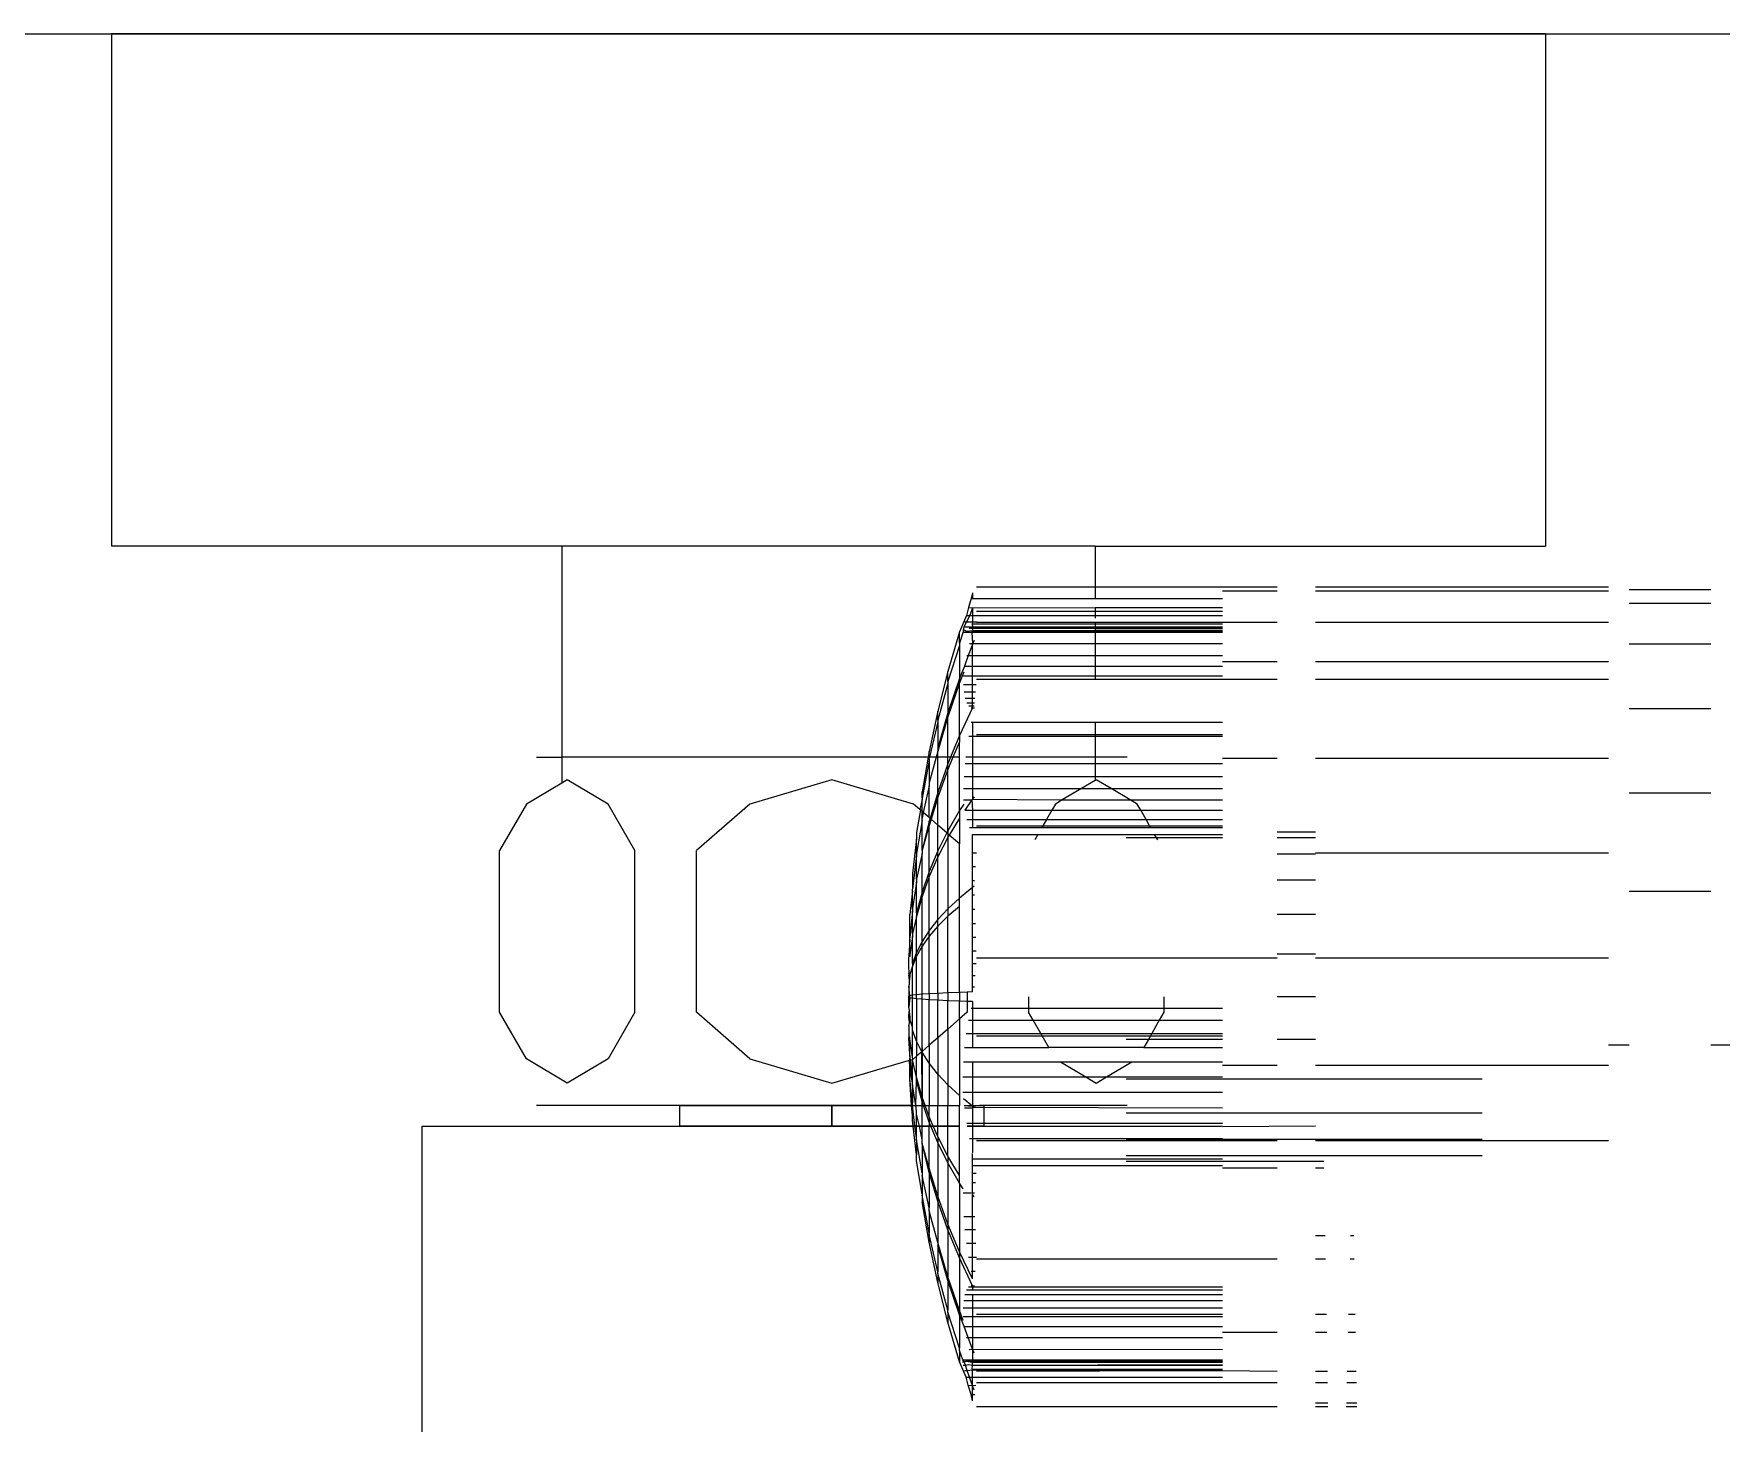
# Model space of a CAD drawing. Header units: metres. Extents: x 6.9 to 88.2, y -7.2 to 15.9.
# Drawn here: x 16.8693 to 16.9516, y 11.8413 to 11.9091 of the extents above; entities that cross this region are included whole.
import ezdxf

# ---------------------------------------------------------------- set-up
doc = ezdxf.new("R2010")
doc.units = ezdxf.units.M
doc.layers.get('0').update_dxf_attribs({"lineweight": 9})
doc.layers.add('walls', color=6, linetype='Continuous')

# ---------------------------------------------------------------- blocks, each defined once
blk = doc.blocks.new('firstfloor')
for p, q in [((16.873056, 11.909067), (16.873056, 11.884067)), ((16.943046, 11.909067), (16.873056, 11.909067)), ((16.908051, 11.909067), (16.895082, 11.909067)), ((16.943046, 11.909067), (16.943046, 11.884067)), ((16.895032, 11.884067), (16.873056, 11.884067)), ((16.895032, 11.884067), (16.895032, 11.873757)), ((16.92107, 11.884067), (16.895032, 11.884067)), ((16.92107, 11.884067), (16.92107, 11.882072)), ((16.92107, 11.884067), (16.943046, 11.884067)), ((16.915277, 11.882072), (16.92107, 11.882072)), ((16.92107, 11.882072), (16.92107, 11.881505)), ((16.92107, 11.882072), (16.929955, 11.882072)), ((16.927276, 11.881884), (16.929955, 11.881884)), ((16.93183, 11.882072), (16.94613, 11.882072)), ((16.93183, 11.881884), (16.94613, 11.881884)), ((16.95113, 11.881933), (16.94713, 11.881933)), ((16.914889, 11.881063), (16.914785, 11.880684)), ((16.915015, 11.881505), (16.914889, 11.881063)), ((16.914889, 11.881063), (16.915078, 11.881048)), ((16.915078, 11.881048), (16.914952, 11.880684)), ((16.915078, 11.881781), (16.915015, 11.881505)), ((16.915015, 11.881505), (16.915078, 11.881505)), ((16.915078, 11.881781), (16.915078, 11.881505)), ((16.915078, 11.881505), (16.92107, 11.881505)), ((16.915078, 11.881048), (16.92107, 11.881063)), ((16.915078, 11.881048), (16.915078, 11.880684)), ((16.92107, 11.881505), (16.927276, 11.881505)), ((16.92107, 11.881063), (16.92107, 11.880896)), ((16.92107, 11.881063), (16.927276, 11.881063)), ((16.95113, 11.881256), (16.94713, 11.881256)), ((16.914785, 11.880684), (16.914442, 11.879878)), ((16.914952, 11.880684), (16.914651, 11.880131)), ((16.914706, 11.880373), (16.915078, 11.880373)), ((16.914785, 11.880684), (16.914952, 11.880684)), ((16.914952, 11.880684), (16.915078, 11.880684)), ((16.915078, 11.880373), (16.915066, 11.880272)), ((16.915066, 11.880272), (16.92107, 11.880272)), ((16.915066, 11.880272), (16.915078, 11.880131)), ((16.915078, 11.880684), (16.92107, 11.880684)), ((16.915078, 11.880684), (16.915078, 11.880373)), ((16.915078, 11.880373), (16.915274, 11.880373)), ((16.915277, 11.880896), (16.92107, 11.880896)), ((16.915277, 11.880345), (16.92107, 11.880345)), ((16.92107, 11.880896), (16.927276, 11.880896)), ((16.92107, 11.880896), (16.92107, 11.880684)), ((16.92107, 11.880684), (16.92107, 11.880549)), ((16.92107, 11.880684), (16.927276, 11.880684)), ((16.92107, 11.880345), (16.92107, 11.880272)), ((16.92107, 11.880345), (16.929955, 11.880345)), ((16.92107, 11.880272), (16.927276, 11.880272)), ((16.92107, 11.880272), (16.92107, 11.880131)), ((16.93183, 11.880345), (16.94613, 11.880345)), ((16.914442, 11.879878), (16.913878, 11.877952)), ((16.914442, 11.879326), (16.914442, 11.879878)), ((16.91462, 11.879872), (16.914442, 11.879326)), ((16.914623, 11.879964), (16.91462, 11.879872)), ((16.91462, 11.879872), (16.91468, 11.879858)), ((16.914651, 11.880131), (16.914623, 11.879964)), ((16.914623, 11.879964), (16.914702, 11.879964)), ((16.914651, 11.880131), (16.915078, 11.880131)), ((16.91468, 11.879858), (16.915071, 11.879858)), ((16.914702, 11.879964), (16.914786, 11.87992)), ((16.914786, 11.87992), (16.915078, 11.879942)), ((16.914916, 11.880059), (16.915078, 11.880059)), ((16.915071, 11.879915), (16.915078, 11.879942)), ((16.915071, 11.879915), (16.92107, 11.87992)), ((16.915071, 11.879858), (16.915071, 11.879915)), ((16.915071, 11.879858), (16.92107, 11.879865)), ((16.915098, 11.879305), (16.915071, 11.879858)), ((16.915078, 11.880131), (16.915078, 11.880059)), ((16.915078, 11.880131), (16.92107, 11.880131)), ((16.915078, 11.880059), (16.92107, 11.880059)), ((16.915078, 11.880059), (16.915078, 11.879942)), ((16.915078, 11.879942), (16.92107, 11.879964)), ((16.915165, 11.87946), (16.915098, 11.879305)), ((16.92107, 11.880131), (16.927276, 11.880131)), ((16.92107, 11.880131), (16.92107, 11.880059)), ((16.92107, 11.880059), (16.927276, 11.880059)), ((16.92107, 11.880059), (16.92107, 11.879964)), ((16.92107, 11.879964), (16.927276, 11.87992)), ((16.92107, 11.879964), (16.92107, 11.87992)), ((16.92107, 11.879964), (16.927276, 11.879964)), ((16.92107, 11.87992), (16.927276, 11.87992)), ((16.92107, 11.87992), (16.92107, 11.879865)), ((16.92107, 11.879865), (16.927276, 11.879858)), ((16.92107, 11.879865), (16.92107, 11.879305)), ((16.914442, 11.879215), (16.913878, 11.877461)), ((16.914442, 11.879326), (16.914442, 11.879215)), ((16.914442, 11.879215), (16.914442, 11.877599)), ((16.914876, 11.878732), (16.914697, 11.878205)), ((16.914801, 11.878732), (16.914876, 11.878732)), ((16.915078, 11.879259), (16.914876, 11.878732)), ((16.914876, 11.878732), (16.915078, 11.878732)), ((16.914926, 11.879305), (16.915098, 11.879305)), ((16.915098, 11.879305), (16.915078, 11.879259)), ((16.915078, 11.878732), (16.915078, 11.879259)), ((16.915078, 11.878732), (16.92107, 11.878732)), ((16.915078, 11.878205), (16.915078, 11.878732)), ((16.915098, 11.879305), (16.92107, 11.879305)), ((16.92107, 11.879305), (16.927276, 11.879305)), ((16.92107, 11.879305), (16.92107, 11.878732)), ((16.92107, 11.878732), (16.927276, 11.878732)), ((16.92107, 11.878732), (16.92107, 11.878205)), ((16.95113, 11.879272), (16.94713, 11.879272)), ((16.913878, 11.877952), (16.913385, 11.876007)), ((16.913878, 11.877461), (16.913878, 11.877952)), ((16.914697, 11.878205), (16.914442, 11.877599)), ((16.914649, 11.877916), (16.914442, 11.877385)), ((16.91464, 11.877728), (16.915078, 11.877728)), ((16.914697, 11.878205), (16.915078, 11.878205)), ((16.915078, 11.878205), (16.92107, 11.878205)), ((16.915078, 11.877728), (16.915078, 11.878205)), ((16.915078, 11.877307), (16.915078, 11.877728)), ((16.915078, 11.877728), (16.92107, 11.877728)), ((16.92107, 11.878205), (16.927276, 11.878205)), ((16.92107, 11.878205), (16.92107, 11.877728)), ((16.92107, 11.877728), (16.927276, 11.877728)), ((16.92107, 11.877728), (16.92107, 11.877562)), ((16.927276, 11.878438), (16.929955, 11.878438)), ((16.93183, 11.878438), (16.94613, 11.878438)), ((16.913878, 11.877362), (16.913385, 11.875576)), ((16.914442, 11.877599), (16.913878, 11.87592)), ((16.913878, 11.877461), (16.913878, 11.877362)), ((16.914442, 11.877385), (16.913878, 11.875729)), ((16.913878, 11.877362), (16.913878, 11.87592)), ((16.914442, 11.877599), (16.914442, 11.877385)), ((16.914442, 11.874813), (16.914442, 11.877385)), ((16.914644, 11.877307), (16.915078, 11.877307)), ((16.914672, 11.876946), (16.915078, 11.876946)), ((16.915078, 11.877307), (16.915254, 11.877307)), ((16.915078, 11.876946), (16.915078, 11.877307)), ((16.915078, 11.876946), (16.915221, 11.876946)), ((16.915078, 11.87665), (16.915078, 11.876946)), ((16.915277, 11.877562), (16.92107, 11.877562)), ((16.92107, 11.877562), (16.929955, 11.877562)), ((16.93183, 11.877562), (16.94613, 11.877562)), ((16.915078, 11.876175), (16.914442, 11.874813)), ((16.914724, 11.87665), (16.915078, 11.87665)), ((16.914801, 11.876421), (16.915078, 11.876421)), ((16.9149, 11.876263), (16.915078, 11.876263)), ((16.91502, 11.876177), (16.915078, 11.876175)), ((16.915078, 11.87665), (16.915193, 11.87665)), ((16.915078, 11.876421), (16.915078, 11.87665)), ((16.915078, 11.876421), (16.915172, 11.876421)), ((16.915078, 11.876263), (16.915078, 11.876421)), ((16.915078, 11.876263), (16.915168, 11.876263)), ((16.915078, 11.876175), (16.915078, 11.876263)), ((16.915078, 11.876175), (16.915172, 11.876177)), ((16.95113, 11.876115), (16.94713, 11.876115)), ((16.913385, 11.876007), (16.912965, 11.874045)), ((16.913385, 11.875489), (16.912984, 11.873757)), ((16.913385, 11.875576), (16.913385, 11.876007)), ((16.913878, 11.87592), (16.913385, 11.874224)), ((16.913878, 11.875729), (16.913385, 11.874056)), ((16.913385, 11.875576), (16.913385, 11.875489)), ((16.913385, 11.875489), (16.913385, 11.874224)), ((16.913878, 11.87592), (16.913878, 11.875729)), ((16.913878, 11.873757), (16.913878, 11.875729)), ((16.915021, 11.875471), (16.915078, 11.875471)), ((16.915078, 11.875471), (16.92107, 11.875471)), ((16.915078, 11.875471), (16.915078, 11.874782)), ((16.92107, 11.875471), (16.927276, 11.875471)), ((16.92107, 11.875471), (16.92107, 11.874864)), ((16.914442, 11.874813), (16.914009, 11.873757)), ((16.914442, 11.87451), (16.914126, 11.873757)), ((16.914442, 11.874813), (16.914442, 11.87451)), ((16.914442, 11.873757), (16.914442, 11.87451)), ((16.9149, 11.874782), (16.915078, 11.874782)), ((16.915078, 11.874782), (16.92107, 11.874782)), ((16.915078, 11.874782), (16.915078, 11.873757)), ((16.915277, 11.874864), (16.92107, 11.874864)), ((16.92107, 11.874864), (16.927276, 11.874864)), ((16.92107, 11.874864), (16.92107, 11.874782)), ((16.92107, 11.874782), (16.927276, 11.874782)), ((16.92107, 11.874782), (16.92107, 11.873757)), ((16.893789, 11.873757), (16.895032, 11.873757)), ((16.895032, 11.873757), (16.895032, 11.872501)), ((16.912915, 11.873757), (16.895032, 11.873757)), ((16.912915, 11.873757), (16.912619, 11.872069)), ((16.912965, 11.874045), (16.912915, 11.873757)), ((16.912984, 11.873757), (16.912915, 11.873757)), ((16.912984, 11.873757), (16.912965, 11.874045)), ((16.912965, 11.873674), (16.912984, 11.873757)), ((16.913311, 11.873757), (16.912965, 11.872513)), ((16.912965, 11.873674), (16.912965, 11.8736)), ((16.913311, 11.873757), (16.912984, 11.873757)), ((16.913385, 11.874056), (16.913311, 11.873757)), ((16.913385, 11.873757), (16.913311, 11.873757)), ((16.913385, 11.874224), (16.913385, 11.874056)), ((16.913385, 11.873757), (16.913385, 11.874056)), ((16.913385, 11.872044), (16.913385, 11.873757)), ((16.913878, 11.873757), (16.913385, 11.873757)), ((16.914009, 11.873757), (16.913878, 11.873435)), ((16.913878, 11.873435), (16.913878, 11.873757)), ((16.914126, 11.873757), (16.913878, 11.873165)), ((16.914009, 11.873757), (16.913878, 11.873757)), ((16.914126, 11.873757), (16.914009, 11.873757)), ((16.914442, 11.873757), (16.914126, 11.873757)), ((16.914442, 11.871159), (16.914442, 11.873757)), ((16.915078, 11.873757), (16.914761, 11.873757)), ((16.915078, 11.873757), (16.915078, 11.87345)), ((16.92107, 11.873757), (16.915078, 11.873757)), ((16.92107, 11.873757), (16.92107, 11.87345)), ((16.922631, 11.873757), (16.92107, 11.873757)), ((16.927276, 11.873722), (16.929955, 11.873722)), ((16.93183, 11.873722), (16.94613, 11.873722)), ((16.912965, 11.8736), (16.912619, 11.871759)), ((16.912965, 11.8736), (16.912965, 11.872513)), ((16.913878, 11.873435), (16.913385, 11.872044)), ((16.913878, 11.873165), (16.913385, 11.871806)), ((16.913878, 11.873165), (16.913878, 11.873435)), ((16.913878, 11.870176), (16.913878, 11.873165)), ((16.914673, 11.872822), (16.915078, 11.872822)), ((16.914726, 11.87345), (16.915078, 11.87345)), ((16.915078, 11.87345), (16.92107, 11.87345)), ((16.915078, 11.87345), (16.915078, 11.872822)), ((16.915078, 11.872822), (16.92107, 11.872822)), ((16.915078, 11.872822), (16.915078, 11.872229)), ((16.92107, 11.87345), (16.92107, 11.872822)), ((16.92107, 11.87345), (16.927276, 11.87345)), ((16.92107, 11.872822), (16.92107, 11.872628)), ((16.92107, 11.872822), (16.927276, 11.872822)), ((16.895032, 11.872501), (16.893301, 11.871475)), ((16.895298, 11.872659), (16.895032, 11.872501)), ((16.897296, 11.871475), (16.895298, 11.872659)), ((16.90821, 11.872659), (16.904215, 11.871475)), ((16.912204, 11.871475), (16.90821, 11.872659)), ((16.912619, 11.871759), (16.912619, 11.872069)), ((16.912965, 11.872369), (16.912675, 11.871066)), ((16.912965, 11.872513), (16.912965, 11.872369)), ((16.912965, 11.870813), (16.912965, 11.872369)), ((16.913385, 11.872044), (16.913007, 11.870778)), ((16.913385, 11.872044), (16.913385, 11.871806)), ((16.914645, 11.872229), (16.915078, 11.872229)), ((16.915078, 11.872229), (16.920396, 11.872229)), ((16.915078, 11.872229), (16.915078, 11.87172)), ((16.920396, 11.872229), (16.919465, 11.871677)), ((16.92107, 11.872628), (16.920396, 11.872229)), ((16.920396, 11.872229), (16.921846, 11.872229)), ((16.921121, 11.872659), (16.92107, 11.872628)), ((16.921846, 11.872229), (16.921121, 11.872659)), ((16.922778, 11.871677), (16.921846, 11.872229)), ((16.921846, 11.872229), (16.927276, 11.872229)), ((16.95113, 11.872), (16.94713, 11.872)), ((16.893301, 11.871475), (16.891994, 11.869204)), ((16.898602, 11.869204), (16.897296, 11.871475)), ((16.904215, 11.871475), (16.901602, 11.869204)), ((16.912502, 11.871216), (16.912204, 11.871475)), ((16.912538, 11.871185), (16.912346, 11.870081)), ((16.912619, 11.871697), (16.912502, 11.871216)), ((16.912538, 11.871185), (16.912502, 11.871216)), ((16.912619, 11.871114), (16.912538, 11.871185)), ((16.912619, 11.871759), (16.912619, 11.871697)), ((16.912619, 11.871114), (16.912619, 11.871697)), ((16.913385, 11.871806), (16.913057, 11.870734)), ((16.913385, 11.870449), (16.913385, 11.871806)), ((16.914442, 11.871159), (16.913878, 11.870176)), ((16.91465, 11.871477), (16.914442, 11.871159)), ((16.914442, 11.871159), (16.914442, 11.870788)), ((16.914642, 11.871677), (16.915048, 11.871677)), ((16.915048, 11.871677), (16.914699, 11.871172)), ((16.914699, 11.871172), (16.915078, 11.871172)), ((16.915078, 11.87172), (16.915048, 11.871677)), ((16.915048, 11.871677), (16.915078, 11.871172)), ((16.915165, 11.871833), (16.915078, 11.87172)), ((16.915078, 11.87172), (16.919465, 11.871677)), ((16.915078, 11.871172), (16.91895, 11.871172)), ((16.915078, 11.871172), (16.915078, 11.87072)), ((16.91895, 11.871172), (16.918689, 11.87072)), ((16.919124, 11.871475), (16.91895, 11.871172)), ((16.91895, 11.871172), (16.923293, 11.871172)), ((16.919465, 11.871677), (16.919124, 11.871475)), ((16.919465, 11.871677), (16.922778, 11.871677)), ((16.923119, 11.871475), (16.922778, 11.871677)), ((16.922778, 11.871677), (16.927276, 11.871677)), ((16.923293, 11.871172), (16.923119, 11.871475)), ((16.923553, 11.87072), (16.923293, 11.871172)), ((16.923293, 11.871172), (16.927276, 11.871172)), ((16.912619, 11.870669), (16.912346, 11.869056)), ((16.912619, 11.870789), (16.912619, 11.871114)), ((16.912675, 11.871066), (16.912619, 11.871114)), ((16.912675, 11.871066), (16.912619, 11.870789)), ((16.912619, 11.870669), (16.912619, 11.870789)), ((16.912619, 11.869225), (16.912619, 11.870669)), ((16.912965, 11.870639), (16.912619, 11.869225)), ((16.912965, 11.870436), (16.912619, 11.869225)), ((16.912965, 11.870813), (16.912675, 11.871066)), ((16.913007, 11.870778), (16.912965, 11.870813)), ((16.913007, 11.870778), (16.912965, 11.870639)), ((16.913057, 11.870734), (16.912965, 11.870436)), ((16.912965, 11.870436), (16.912965, 11.870639)), ((16.912965, 11.868182), (16.912965, 11.870436)), ((16.913057, 11.870734), (16.913007, 11.870778)), ((16.913385, 11.870449), (16.913057, 11.870734)), ((16.913385, 11.869184), (16.913385, 11.870449)), ((16.913824, 11.870068), (16.913385, 11.870449)), ((16.914442, 11.870788), (16.913947, 11.869961)), ((16.914442, 11.870788), (16.914442, 11.86953)), ((16.914802, 11.87072), (16.915078, 11.87072)), ((16.914927, 11.870326), (16.915078, 11.870326)), ((16.915078, 11.87072), (16.918689, 11.87072)), ((16.915078, 11.87072), (16.915078, 11.870326)), ((16.915078, 11.870326), (16.918463, 11.870326)), ((16.915277, 11.870419), (16.918516, 11.870419)), ((16.918516, 11.870419), (16.918463, 11.870326)), ((16.918463, 11.870326), (16.92378, 11.870326)), ((16.918689, 11.87072), (16.918516, 11.870419)), ((16.918516, 11.870419), (16.923726, 11.870419)), ((16.918689, 11.87072), (16.923553, 11.87072)), ((16.923726, 11.870419), (16.923553, 11.87072)), ((16.923553, 11.87072), (16.927276, 11.87072)), ((16.92378, 11.870326), (16.923726, 11.870419)), ((16.923726, 11.870419), (16.927276, 11.870419)), ((16.92378, 11.870326), (16.927276, 11.870326)), ((16.912346, 11.869783), (16.912148, 11.868084)), ((16.912346, 11.870081), (16.912346, 11.869783)), ((16.912346, 11.869056), (16.912346, 11.869783)), ((16.913824, 11.870068), (16.913385, 11.869184)), ((16.913878, 11.869845), (16.913385, 11.868893)), ((16.913878, 11.870176), (16.913824, 11.870068)), ((16.913878, 11.870021), (16.913824, 11.870068)), ((16.913878, 11.870176), (16.913878, 11.870021)), ((16.913878, 11.870021), (16.913878, 11.869845)), ((16.913947, 11.869961), (16.913878, 11.870021)), ((16.913947, 11.869961), (16.913878, 11.869845)), ((16.913878, 11.869845), (16.913878, 11.866365)), ((16.914442, 11.86953), (16.913947, 11.869961)), ((16.914442, 11.866886), (16.914442, 11.86953)), ((16.915078, 11.869983), (16.918272, 11.869994)), ((16.915078, 11.869089), (16.915078, 11.869983)), ((16.918272, 11.869994), (16.918115, 11.869721)), ((16.918272, 11.869994), (16.923971, 11.869994)), ((16.924063, 11.869833), (16.922588, 11.869833)), ((16.924063, 11.869833), (16.923971, 11.869994)), ((16.923971, 11.869994), (16.927276, 11.869994)), ((16.924125, 11.869725), (16.924063, 11.869833)), ((16.927276, 11.869833), (16.924063, 11.869833)), ((16.93183, 11.870107), (16.929955, 11.870107)), ((16.93183, 11.869833), (16.929955, 11.869833)), ((16.891994, 11.861311), (16.891994, 11.869204)), ((16.898602, 11.861311), (16.898602, 11.869204)), ((16.901602, 11.861311), (16.901602, 11.869204)), ((16.912346, 11.868959), (16.912148, 11.867315)), ((16.912346, 11.869056), (16.912346, 11.868959)), ((16.912619, 11.869055), (16.912346, 11.867803)), ((16.912346, 11.867803), (16.912346, 11.868959)), ((16.912619, 11.869225), (16.912619, 11.869055)), ((16.912619, 11.867173), (16.912619, 11.869055)), ((16.913385, 11.869184), (16.912965, 11.868182)), ((16.913385, 11.868893), (16.912965, 11.867932)), ((16.913385, 11.868893), (16.913385, 11.869184)), ((16.913385, 11.865839), (16.913385, 11.868893)), ((16.915078, 11.869089), (16.915277, 11.869089)), ((16.915078, 11.868423), (16.915078, 11.869089)), ((16.93183, 11.86903), (16.929955, 11.86903)), ((16.93183, 11.869089), (16.94613, 11.869089)), ((16.912148, 11.868084), (16.912148, 11.867315)), ((16.912965, 11.868182), (16.912619, 11.867173)), ((16.912965, 11.867932), (16.912619, 11.866965)), ((16.912965, 11.867932), (16.912965, 11.868182)), ((16.912965, 11.865308), (16.912965, 11.867932)), ((16.915078, 11.868423), (16.915231, 11.868423)), ((16.915078, 11.867738), (16.915078, 11.868423)), ((16.912148, 11.867242), (16.912024, 11.866082)), ((16.912346, 11.867666), (16.912148, 11.866374)), ((16.912148, 11.867242), (16.912148, 11.867315)), ((16.912148, 11.866374), (16.912148, 11.867242)), ((16.912346, 11.867803), (16.912346, 11.867666)), ((16.912346, 11.866159), (16.912346, 11.867666)), ((16.912619, 11.867173), (16.912346, 11.866159)), ((16.912619, 11.866965), (16.912619, 11.867173)), ((16.915078, 11.8674), (16.914442, 11.866886)), ((16.915078, 11.867738), (16.915184, 11.867738)), ((16.915078, 11.8674), (16.915078, 11.867738)), ((16.915165, 11.867463), (16.915078, 11.8674)), ((16.915078, 11.867042), (16.915078, 11.8674)), ((16.915078, 11.867042), (16.915178, 11.867042)), ((16.915078, 11.866343), (16.915078, 11.867042)), ((16.93183, 11.867753), (16.929955, 11.867753)), ((16.95113, 11.867209), (16.94713, 11.867209)), ((16.912148, 11.866271), (16.912024, 11.864941)), ((16.912148, 11.866374), (16.912148, 11.866271)), ((16.912148, 11.86514), (16.912148, 11.866271)), ((16.912619, 11.866965), (16.912346, 11.865992)), ((16.912619, 11.864774), (16.912619, 11.866965)), ((16.913878, 11.866365), (16.913385, 11.865839)), ((16.914442, 11.866886), (16.913878, 11.866365)), ((16.914442, 11.866472), (16.913878, 11.865996)), ((16.913878, 11.866365), (16.913878, 11.865996)), ((16.914442, 11.866472), (16.914442, 11.866886)), ((16.914442, 11.862284), (16.914442, 11.866472)), ((16.915078, 11.866343), (16.915201, 11.866343)), ((16.915078, 11.86565), (16.915078, 11.866343)), ((16.912024, 11.864941), (16.912024, 11.866082)), ((16.912346, 11.865992), (16.912148, 11.86514)), ((16.912346, 11.866159), (16.912346, 11.865992)), ((16.912346, 11.864236), (16.912346, 11.865992)), ((16.913385, 11.865839), (16.912965, 11.865308)), ((16.913385, 11.865515), (16.912965, 11.86503)), ((16.913878, 11.865996), (16.913385, 11.865515)), ((16.913385, 11.865515), (16.913385, 11.865839)), ((16.913385, 11.862237), (16.913385, 11.865515)), ((16.913878, 11.862261), (16.913878, 11.865996)), ((16.915078, 11.86565), (16.915223, 11.86565)), ((16.915078, 11.864971), (16.915078, 11.86565)), ((16.93183, 11.866088), (16.929955, 11.866088)), ((16.912024, 11.864872), (16.911975, 11.864076)), ((16.912148, 11.865014), (16.912024, 11.864117)), ((16.912024, 11.864872), (16.912024, 11.864941)), ((16.912024, 11.864117), (16.912024, 11.864872)), ((16.912148, 11.86514), (16.912148, 11.865014)), ((16.912148, 11.863696), (16.912148, 11.865014)), ((16.912619, 11.864774), (16.912346, 11.864236)), ((16.912965, 11.865308), (16.912619, 11.864774)), ((16.912965, 11.86503), (16.912619, 11.864541)), ((16.912619, 11.864541), (16.912619, 11.864774)), ((16.912965, 11.86503), (16.912965, 11.865308)), ((16.912965, 11.862214), (16.912965, 11.86503)), ((16.915078, 11.864971), (16.915245, 11.864971)), ((16.915078, 11.864315), (16.915078, 11.864971)), ((16.912024, 11.864117), (16.911975, 11.864076)), ((16.911975, 11.864076), (16.911975, 11.864001)), ((16.912024, 11.864034), (16.911975, 11.864001)), ((16.911977, 11.863899), (16.911975, 11.864001)), ((16.911975, 11.863819), (16.911977, 11.863899)), ((16.91198, 11.86366), (16.911975, 11.863819)), ((16.912024, 11.864117), (16.912024, 11.864034)), ((16.912346, 11.864236), (16.912148, 11.863696)), ((16.912346, 11.86405), (16.912148, 11.863556)), ((16.912619, 11.864541), (16.912346, 11.86405)), ((16.912346, 11.86405), (16.912346, 11.864236)), ((16.912346, 11.862166), (16.912346, 11.86405)), ((16.912619, 11.86219), (16.912619, 11.864541)), ((16.915078, 11.864315), (16.915266, 11.864315)), ((16.915078, 11.863689), (16.915078, 11.864315)), ((16.915277, 11.863977), (16.929955, 11.863977)), ((16.93183, 11.86415), (16.929955, 11.86415)), ((16.93183, 11.863977), (16.94613, 11.863977)), ((16.911975, 11.863505), (16.911979, 11.863573)), ((16.911975, 11.863471), (16.911975, 11.863505)), ((16.911985, 11.863299), (16.911975, 11.863471)), ((16.911975, 11.863094), (16.911981, 11.86317)), ((16.912024, 11.863155), (16.911975, 11.863094)), ((16.911975, 11.863094), (16.911975, 11.863052)), ((16.911975, 11.863094), (16.912024, 11.863061)), ((16.911975, 11.863052), (16.911991, 11.862792)), ((16.911978, 11.863599), (16.91198, 11.86366)), ((16.911979, 11.863573), (16.911978, 11.863599)), ((16.91198, 11.863205), (16.911986, 11.863259)), ((16.911981, 11.86317), (16.91198, 11.863205)), ((16.912024, 11.863155), (16.911981, 11.86317)), ((16.911986, 11.863259), (16.911985, 11.863299)), ((16.912024, 11.863061), (16.911991, 11.862792)), ((16.912148, 11.863556), (16.912024, 11.863155)), ((16.912024, 11.863155), (16.912024, 11.863061)), ((16.912148, 11.863696), (16.912148, 11.863556)), ((16.912148, 11.862142), (16.912148, 11.863556)), ((16.915078, 11.863689), (16.915258, 11.863689)), ((16.915078, 11.863102), (16.915078, 11.863689)), ((16.915078, 11.863102), (16.915218, 11.863102)), ((16.915078, 11.86256), (16.915078, 11.863102)), ((16.911986, 11.862671), (16.911975, 11.862612)), ((16.911975, 11.862612), (16.911975, 11.862565)), ((16.911975, 11.862565), (16.911975, 11.862094)), ((16.912024, 11.862118), (16.911975, 11.862565)), ((16.912024, 11.862118), (16.911975, 11.862094)), ((16.911975, 11.862094), (16.912001, 11.862069)), ((16.911975, 11.862045), (16.911975, 11.862094)), ((16.911992, 11.862737), (16.911986, 11.862671)), ((16.911991, 11.862792), (16.911992, 11.862737)), ((16.912001, 11.862069), (16.912024, 11.862118)), ((16.912148, 11.862142), (16.912024, 11.862118)), ((16.912346, 11.862166), (16.912148, 11.862142)), ((16.912148, 11.861997), (16.912148, 11.862142)), ((16.912619, 11.86219), (16.912346, 11.862166)), ((16.912346, 11.861973), (16.912346, 11.862166)), ((16.912965, 11.862214), (16.912619, 11.86219)), ((16.912619, 11.861949), (16.912619, 11.86219)), ((16.913385, 11.862237), (16.912965, 11.862214)), ((16.912965, 11.862214), (16.912965, 11.861925)), ((16.913878, 11.862261), (16.913385, 11.862237)), ((16.913385, 11.862237), (16.913385, 11.861902)), ((16.914442, 11.862284), (16.913878, 11.862261)), ((16.913878, 11.862261), (16.913878, 11.861878)), ((16.914817, 11.862297), (16.914442, 11.862284)), ((16.914442, 11.862284), (16.914442, 11.861855)), ((16.915078, 11.862307), (16.914817, 11.862297)), ((16.914817, 11.862297), (16.914817, 11.861842)), ((16.915078, 11.86256), (16.915182, 11.86256)), ((16.915078, 11.862307), (16.915078, 11.86256)), ((16.893301, 11.85904), (16.891994, 11.861311)), ((16.898602, 11.861311), (16.897296, 11.85904)), ((16.904215, 11.85904), (16.901602, 11.861311)), ((16.911975, 11.862045), (16.912001, 11.862069)), ((16.912024, 11.862021), (16.911975, 11.862045)), ((16.911975, 11.861574), (16.911975, 11.862045)), ((16.912024, 11.862021), (16.911975, 11.861574)), ((16.911975, 11.861527), (16.911975, 11.861574)), ((16.911975, 11.861527), (16.911991, 11.86135)), ((16.911975, 11.861087), (16.911991, 11.86135)), ((16.911991, 11.86135), (16.912024, 11.861078)), ((16.912001, 11.862069), (16.912024, 11.862021)), ((16.912148, 11.861997), (16.912024, 11.862021)), ((16.912346, 11.861973), (16.912148, 11.861997)), ((16.912148, 11.860583), (16.912148, 11.861997)), ((16.912619, 11.861949), (16.912346, 11.861973)), ((16.912346, 11.861973), (16.912346, 11.859903)), ((16.912965, 11.861925), (16.912619, 11.861949)), ((16.912619, 11.859598), (16.912619, 11.861949)), ((16.913385, 11.861902), (16.912965, 11.861925)), ((16.912965, 11.859701), (16.912965, 11.861925)), ((16.913878, 11.861878), (16.913385, 11.861902)), ((16.913385, 11.860066), (16.913385, 11.861902)), ((16.914442, 11.861855), (16.913878, 11.861878)), ((16.913878, 11.860494), (16.913878, 11.861878)), ((16.914817, 11.861842), (16.914442, 11.861855)), ((16.914442, 11.860985), (16.914442, 11.861855)), ((16.914817, 11.861311), (16.914442, 11.860985)), ((16.914817, 11.861842), (16.914817, 11.861311)), ((16.915078, 11.861832), (16.914817, 11.861842)), ((16.915011, 11.86152), (16.915078, 11.86152)), ((16.915078, 11.861832), (16.915078, 11.86152)), ((16.915078, 11.86152), (16.917817, 11.86152)), ((16.915078, 11.86152), (16.915078, 11.86092)), ((16.917817, 11.862069), (16.917817, 11.86152)), ((16.917817, 11.86152), (16.917817, 11.861311)), ((16.917817, 11.86152), (16.924425, 11.86152)), ((16.918042, 11.86092), (16.917817, 11.861311)), ((16.924425, 11.861311), (16.9242, 11.86092)), ((16.924425, 11.862069), (16.924425, 11.86152)), ((16.924425, 11.86152), (16.924425, 11.861311)), ((16.924425, 11.86152), (16.927276, 11.86152)), ((16.93183, 11.862069), (16.929955, 11.862069)), ((16.911975, 11.861045), (16.911975, 11.861087)), ((16.911975, 11.861045), (16.912024, 11.861078)), ((16.911981, 11.860975), (16.911975, 11.861045)), ((16.912024, 11.860984), (16.911975, 11.861045)), ((16.911985, 11.860848), (16.911975, 11.860668)), ((16.911975, 11.860634), (16.911975, 11.860668)), ((16.911975, 11.860634), (16.911979, 11.860566)), ((16.91198, 11.860493), (16.911975, 11.86032)), ((16.911979, 11.860566), (16.91198, 11.86052)), ((16.912024, 11.860984), (16.91198, 11.860942)), ((16.91198, 11.860942), (16.911981, 11.860975)), ((16.91198, 11.860942), (16.911985, 11.860888)), ((16.91198, 11.86052), (16.91198, 11.860493)), ((16.911985, 11.860888), (16.911985, 11.860848)), ((16.912024, 11.861078), (16.912024, 11.860984)), ((16.912148, 11.860583), (16.912024, 11.860984)), ((16.912148, 11.860443), (16.912148, 11.860583)), ((16.912346, 11.859903), (16.912148, 11.860443)), ((16.912148, 11.859125), (16.912148, 11.860443)), ((16.913878, 11.860494), (16.913385, 11.860066)), ((16.914442, 11.860985), (16.913878, 11.860494)), ((16.913878, 11.860494), (16.913878, 11.857774)), ((16.914442, 11.860985), (16.914442, 11.857253)), ((16.914881, 11.86092), (16.915078, 11.86092)), ((16.915078, 11.86092), (16.918042, 11.86092)), ((16.915078, 11.86092), (16.915078, 11.860277)), ((16.918412, 11.860277), (16.918042, 11.86092)), ((16.918042, 11.86092), (16.9242, 11.86092)), ((16.9242, 11.86092), (16.92383, 11.860277)), ((16.9242, 11.86092), (16.927276, 11.86092)), ((16.911975, 11.86032), (16.911977, 11.860258)), ((16.911977, 11.860258), (16.911975, 11.860125)), ((16.911975, 11.860125), (16.911975, 11.860063)), ((16.912024, 11.860105), (16.911975, 11.860125)), ((16.912024, 11.859267), (16.911975, 11.860063)), ((16.912024, 11.860022), (16.912024, 11.860105)), ((16.912024, 11.859267), (16.912024, 11.860022)), ((16.912148, 11.859125), (16.912024, 11.860022)), ((16.912607, 11.85939), (16.912346, 11.859903)), ((16.912346, 11.859903), (16.912346, 11.859164)), ((16.912965, 11.859701), (16.912607, 11.85939)), ((16.913385, 11.860066), (16.912965, 11.859701)), ((16.912965, 11.859701), (16.912965, 11.858831)), ((16.913385, 11.860066), (16.913385, 11.8583)), ((16.914774, 11.860277), (16.915078, 11.860277)), ((16.915078, 11.860277), (16.915078, 11.859597)), ((16.915078, 11.860277), (16.918412, 11.860277)), ((16.915277, 11.860162), (16.918478, 11.860162)), ((16.918478, 11.860162), (16.918412, 11.860277)), ((16.918412, 11.860277), (16.92383, 11.860277)), ((16.918803, 11.859597), (16.918478, 11.860162)), ((16.918478, 11.860162), (16.923764, 11.860162)), ((16.923665, 11.859989), (16.922588, 11.859989)), ((16.923665, 11.859989), (16.923439, 11.859597)), ((16.923764, 11.860162), (16.923665, 11.859989)), ((16.927276, 11.859989), (16.923665, 11.859989)), ((16.92383, 11.860277), (16.923764, 11.860162)), ((16.923764, 11.860162), (16.927276, 11.860162)), ((16.92383, 11.860277), (16.927276, 11.860277)), ((16.93183, 11.859989), (16.929955, 11.859989)), ((16.94613, 11.85972), (16.94713, 11.85972)), ((16.95113, 11.85972), (16.95213, 11.85972)), ((16.895298, 11.857856), (16.893301, 11.85904)), ((16.897296, 11.85904), (16.895298, 11.857856)), ((16.904215, 11.85904), (16.90821, 11.857856)), ((16.90821, 11.857856), (16.912004, 11.858981)), ((16.912024, 11.859198), (16.912004, 11.858981)), ((16.912004, 11.858981), (16.912048, 11.858994)), ((16.912024, 11.858619), (16.912004, 11.858981)), ((16.912024, 11.859198), (16.912024, 11.859267)), ((16.912048, 11.858994), (16.912024, 11.859198)), ((16.912048, 11.858994), (16.912148, 11.858999)), ((16.912148, 11.857868), (16.912048, 11.858994)), ((16.912168, 11.859029), (16.912148, 11.859125)), ((16.912148, 11.858999), (16.912204, 11.85904)), ((16.912148, 11.858999), (16.912168, 11.859029)), ((16.912148, 11.857868), (16.912148, 11.858999)), ((16.912346, 11.858147), (16.912148, 11.858999)), ((16.912346, 11.859164), (16.912204, 11.85904)), ((16.912607, 11.85939), (16.912346, 11.859164)), ((16.912346, 11.858147), (16.912346, 11.859164)), ((16.912607, 11.85939), (16.912619, 11.859598)), ((16.912619, 11.859365), (16.912607, 11.85939)), ((16.912619, 11.857174), (16.912607, 11.85939)), ((16.912619, 11.859598), (16.912619, 11.859365)), ((16.912965, 11.858831), (16.912619, 11.859365)), ((16.912619, 11.859365), (16.912619, 11.857174)), ((16.913385, 11.8583), (16.912965, 11.858831)), ((16.912965, 11.858831), (16.912965, 11.856757)), ((16.914634, 11.858888), (16.915078, 11.858888)), ((16.914692, 11.859597), (16.915078, 11.859597)), ((16.915078, 11.859597), (16.918803, 11.859597)), ((16.915078, 11.858888), (16.915078, 11.858156)), ((16.915078, 11.858888), (16.919381, 11.858888)), ((16.923439, 11.859597), (16.918803, 11.859597)), ((16.919381, 11.858888), (16.920616, 11.858156)), ((16.919381, 11.858888), (16.922862, 11.858888)), ((16.921627, 11.858156), (16.922862, 11.858888)), ((16.922862, 11.858888), (16.927276, 11.858888)), ((16.923439, 11.859597), (16.927276, 11.859597)), ((16.912024, 11.858571), (16.912024, 11.858619)), ((16.912148, 11.857868), (16.912024, 11.858571)), ((16.912024, 11.858057), (16.912024, 11.858571)), ((16.912105, 11.856757), (16.912024, 11.858057)), ((16.912148, 11.856897), (16.912024, 11.858057)), ((16.912306, 11.856757), (16.912346, 11.85798)), ((16.912619, 11.857174), (16.912346, 11.858147)), ((16.912346, 11.85798), (16.912346, 11.858147)), ((16.912619, 11.856966), (16.912346, 11.85798)), ((16.913878, 11.857774), (16.913385, 11.8583)), ((16.913385, 11.8583), (16.913385, 11.856757)), ((16.914601, 11.858156), (16.915078, 11.858156)), ((16.915078, 11.858156), (16.920616, 11.858156)), ((16.915078, 11.858156), (16.915078, 11.857409)), ((16.920616, 11.858156), (16.921121, 11.857856)), ((16.920616, 11.858156), (16.921627, 11.858156)), ((16.921121, 11.857856), (16.921627, 11.858156)), ((16.921627, 11.858156), (16.927276, 11.858156)), ((16.939955, 11.858051), (16.922588, 11.858051)), ((16.927276, 11.858735), (16.929955, 11.858735)), ((16.93183, 11.858735), (16.94613, 11.858735)), ((16.912148, 11.857765), (16.912148, 11.857868)), ((16.912148, 11.857765), (16.912148, 11.856897)), ((16.912306, 11.856757), (16.912148, 11.857765)), ((16.912619, 11.857174), (16.912619, 11.856966)), ((16.912768, 11.856757), (16.912619, 11.857174)), ((16.914442, 11.857253), (16.913878, 11.857774)), ((16.913878, 11.857774), (16.913878, 11.856757)), ((16.914442, 11.857253), (16.914442, 11.856757)), ((16.914607, 11.857409), (16.915078, 11.857409)), ((16.915078, 11.857409), (16.927276, 11.857409)), ((16.915078, 11.857409), (16.915078, 11.856739)), ((16.912105, 11.856757), (16.893789, 11.856757)), ((16.898012, 11.856757), (16.89771, 11.856757)), ((16.900785, 11.856757), (16.90821, 11.856757)), ((16.900785, 11.856757), (16.900785, 11.855757)), ((16.90821, 11.856757), (16.904477, 11.856757)), ((16.90821, 11.856757), (16.90821, 11.855757)), ((16.90821, 11.856757), (16.914442, 11.856757)), ((16.911942, 11.856757), (16.90821, 11.856757)), ((16.90821, 11.855757), (16.90821, 11.856757)), ((16.912148, 11.856824), (16.912105, 11.856757)), ((16.912148, 11.856278), (16.912105, 11.856757)), ((16.912105, 11.856757), (16.912148, 11.856757)), ((16.912148, 11.856824), (16.912148, 11.856897)), ((16.912148, 11.856757), (16.912148, 11.856824)), ((16.91227, 11.855757), (16.912148, 11.856757)), ((16.912148, 11.856757), (16.912306, 11.856757)), ((16.912346, 11.856473), (16.912306, 11.856757)), ((16.912306, 11.856757), (16.912619, 11.856757)), ((16.912346, 11.856336), (16.912346, 11.856473)), ((16.912487, 11.855757), (16.912346, 11.856336)), ((16.912346, 11.855757), (16.912346, 11.856336)), ((16.912691, 11.856757), (16.912619, 11.856966)), ((16.912619, 11.856757), (16.912619, 11.856966)), ((16.912619, 11.855757), (16.912619, 11.856757)), ((16.912619, 11.856757), (16.912691, 11.856757)), ((16.912965, 11.855957), (16.912691, 11.856757)), ((16.912691, 11.856757), (16.912768, 11.856757)), ((16.912965, 11.856206), (16.912768, 11.856757)), ((16.912768, 11.856757), (16.912965, 11.856757)), ((16.912965, 11.856206), (16.912965, 11.856757)), ((16.912965, 11.856757), (16.913385, 11.856757)), ((16.913385, 11.855757), (16.913385, 11.856757)), ((16.913385, 11.856757), (16.913878, 11.856757)), ((16.913878, 11.856757), (16.914442, 11.856757)), ((16.913878, 11.855757), (16.913878, 11.856757)), ((16.914442, 11.855757), (16.914442, 11.856757)), ((16.915078, 11.856739), (16.914643, 11.857091)), ((16.91468, 11.856757), (16.915078, 11.856739)), ((16.91468, 11.856757), (16.915635, 11.856757)), ((16.914692, 11.856654), (16.915078, 11.856654)), ((16.915078, 11.856739), (16.91542, 11.856757)), ((16.915165, 11.856676), (16.915078, 11.856739)), ((16.915078, 11.856739), (16.915078, 11.856654)), ((16.915078, 11.856654), (16.915165, 11.856676)), ((16.915078, 11.856654), (16.915078, 11.855901)), ((16.915165, 11.856676), (16.927276, 11.856654)), ((16.922631, 11.856757), (16.91542, 11.856757)), ((16.915635, 11.856757), (16.915635, 11.855757)), ((16.91871, 11.856757), (16.918407, 11.856757)), ((16.939955, 11.856386), (16.922588, 11.856386)), ((16.88821, 11.855757), (16.912178, 11.855757)), ((16.88821, 11.818799), (16.88821, 11.855757)), ((16.89771, 11.855757), (16.900785, 11.855757)), ((16.90821, 11.855757), (16.900785, 11.855757)), ((16.900785, 11.855757), (16.90821, 11.855757)), ((16.914442, 11.855757), (16.90821, 11.855757)), ((16.90821, 11.855757), (16.914442, 11.855757)), ((16.912148, 11.856055), (16.912148, 11.856278)), ((16.912178, 11.855757), (16.912148, 11.856055)), ((16.912346, 11.854356), (16.912178, 11.855757)), ((16.912178, 11.855757), (16.91227, 11.855757)), ((16.912346, 11.85518), (16.91227, 11.855757)), ((16.91227, 11.855757), (16.912346, 11.855757)), ((16.912346, 11.85518), (16.912346, 11.855757)), ((16.912346, 11.855757), (16.912487, 11.855757)), ((16.912619, 11.855084), (16.912487, 11.855757)), ((16.912487, 11.855757), (16.912619, 11.855757)), ((16.912619, 11.855084), (16.912619, 11.855757)), ((16.912619, 11.855757), (16.912965, 11.855757)), ((16.912965, 11.856206), (16.912965, 11.855957)), ((16.913162, 11.855757), (16.912965, 11.856206)), ((16.913049, 11.855757), (16.912965, 11.855957)), ((16.912965, 11.855957), (16.912965, 11.855757)), ((16.912965, 11.853703), (16.912965, 11.855757)), ((16.912965, 11.855757), (16.913049, 11.855757)), ((16.913385, 11.854955), (16.913049, 11.855757)), ((16.913049, 11.855757), (16.913162, 11.855757)), ((16.913385, 11.855246), (16.913162, 11.855757)), ((16.913162, 11.855757), (16.913385, 11.855757)), ((16.913385, 11.855246), (16.913385, 11.855757)), ((16.913385, 11.855757), (16.913878, 11.855757)), ((16.913878, 11.854294), (16.913878, 11.855757)), ((16.913878, 11.855757), (16.914442, 11.855757)), ((16.914442, 11.853351), (16.914442, 11.855757)), ((16.9148, 11.855901), (16.915078, 11.855901)), ((16.914825, 11.855757), (16.915078, 11.855757)), ((16.915635, 11.855757), (16.914825, 11.855757)), ((16.914825, 11.855757), (16.915635, 11.855757)), ((16.915078, 11.855901), (16.927276, 11.855901)), ((16.915078, 11.855901), (16.915078, 11.855757)), ((16.915078, 11.855757), (16.927221, 11.855757)), ((16.915078, 11.855757), (16.915078, 11.855155)), ((16.915635, 11.855757), (16.91871, 11.855757)), ((16.927277, 11.855743), (16.927221, 11.855757)), ((16.927277, 11.855743), (16.927221, 11.855757)), ((16.927277, 11.855743), (16.927221, 11.855757)), ((16.927277, 11.855743), (16.93183, 11.855769)), ((16.912346, 11.855083), (16.912346, 11.85518)), ((16.912619, 11.85347), (16.912346, 11.855083)), ((16.912346, 11.855083), (16.912346, 11.854356)), ((16.912619, 11.854914), (16.912619, 11.855084)), ((16.912965, 11.853499), (16.912619, 11.854914)), ((16.912619, 11.854914), (16.912619, 11.85347)), ((16.912965, 11.853703), (16.912619, 11.854914)), ((16.913878, 11.854294), (16.913385, 11.855246)), ((16.913385, 11.855246), (16.913385, 11.854955)), ((16.913878, 11.853962), (16.913385, 11.854955)), ((16.913385, 11.854955), (16.913385, 11.852333)), ((16.91493, 11.855155), (16.915078, 11.855155)), ((16.915078, 11.855155), (16.927276, 11.855155)), ((16.915078, 11.855155), (16.915078, 11.854452)), ((16.915277, 11.85505), (16.929955, 11.85505)), ((16.939955, 11.855109), (16.922588, 11.855109)), ((16.93183, 11.85505), (16.94613, 11.85505)), ((16.912346, 11.854058), (16.912346, 11.854356)), ((16.912619, 11.852442), (16.912346, 11.854058)), ((16.914442, 11.853351), (16.913878, 11.854294)), ((16.913878, 11.854294), (16.913878, 11.853962)), ((16.914442, 11.85298), (16.913878, 11.853962)), ((16.913878, 11.853962), (16.913878, 11.850974)), ((16.915081, 11.853456), (16.915082, 11.853842)), ((16.915082, 11.853842), (16.915083, 11.854162)), ((16.915082, 11.853842), (16.927276, 11.853842)), ((16.915083, 11.854162), (16.915083, 11.854426)), ((16.915083, 11.854162), (16.927276, 11.854162)), ((16.939955, 11.854306), (16.922588, 11.854306)), ((16.932228, 11.854032), (16.922588, 11.854032)), ((16.912619, 11.85347), (16.912619, 11.85335)), ((16.912965, 11.85177), (16.912619, 11.85335)), ((16.912619, 11.85335), (16.912619, 11.852442)), ((16.913385, 11.852333), (16.912965, 11.853703)), ((16.912965, 11.853703), (16.912965, 11.853499)), ((16.913385, 11.852095), (16.912965, 11.853499)), ((16.912965, 11.853499), (16.912965, 11.85177)), ((16.914442, 11.85298), (16.914442, 11.853351)), ((16.91508, 11.853007), (16.915081, 11.853456)), ((16.915081, 11.853456), (16.915256, 11.853456)), ((16.927276, 11.85372), (16.929955, 11.85372)), ((16.93183, 11.85372), (16.932233, 11.85372)), ((16.912619, 11.852442), (16.912619, 11.85238)), ((16.912619, 11.85238), (16.912619, 11.85207)), ((16.912965, 11.850539), (16.912619, 11.85238)), ((16.913878, 11.850974), (16.913385, 11.852333)), ((16.913385, 11.852333), (16.913385, 11.852095)), ((16.914628, 11.852695), (16.914442, 11.85298)), ((16.914442, 11.85298), (16.914442, 11.849629)), ((16.91462, 11.852503), (16.915021, 11.852503)), ((16.915078, 11.852503), (16.91508, 11.853007)), ((16.915078, 11.852503), (16.91518, 11.852503)), ((16.915078, 11.852419), (16.915078, 11.852503)), ((16.915165, 11.852306), (16.915078, 11.852419)), ((16.915078, 11.85135), (16.915078, 11.852419)), ((16.91508, 11.853007), (16.915221, 11.853007)), ((16.912965, 11.850094), (16.912619, 11.85207)), ((16.912965, 11.851626), (16.912965, 11.85177)), ((16.913385, 11.850083), (16.912965, 11.851626)), ((16.912965, 11.851626), (16.912965, 11.850539)), ((16.913878, 11.850703), (16.913385, 11.852095)), ((16.913385, 11.852095), (16.913385, 11.850083)), ((16.914442, 11.849629), (16.913878, 11.850974)), ((16.913878, 11.850974), (16.913878, 11.850703)), ((16.914442, 11.849326), (16.913878, 11.850703)), ((16.913878, 11.850703), (16.913878, 11.84841)), ((16.914651, 11.85135), (16.915078, 11.85135)), ((16.914706, 11.850715), (16.915078, 11.850715)), ((16.915078, 11.85135), (16.9152, 11.85135)), ((16.915078, 11.850715), (16.915078, 11.85135)), ((16.915078, 11.850715), (16.915224, 11.850715)), ((16.915078, 11.850052), (16.915078, 11.850715)), ((16.912965, 11.850465), (16.912965, 11.850539)), ((16.912965, 11.850465), (16.912965, 11.850094)), ((16.913385, 11.84865), (16.912965, 11.850465)), ((16.913385, 11.848132), (16.912965, 11.850094)), ((16.913878, 11.84841), (16.913385, 11.850083)), ((16.913385, 11.850083), (16.913385, 11.849915)), ((16.913878, 11.848219), (16.913385, 11.849915)), ((16.913385, 11.849915), (16.913385, 11.84865)), ((16.914785, 11.850052), (16.915078, 11.850052)), ((16.915078, 11.850052), (16.915248, 11.850052)), ((16.915078, 11.849369), (16.915078, 11.850052)), ((16.93183, 11.850417), (16.93229, 11.850417)), ((16.933538, 11.850417), (16.933694, 11.850417)), ((16.915078, 11.848299), (16.914442, 11.849629)), ((16.914442, 11.849629), (16.914442, 11.849326)), ((16.915078, 11.847964), (16.914442, 11.849326)), ((16.914442, 11.849326), (16.914442, 11.846754)), ((16.914889, 11.849369), (16.915078, 11.849369)), ((16.915078, 11.849369), (16.915274, 11.849369)), ((16.915078, 11.848673), (16.915078, 11.849369)), ((16.915277, 11.849274), (16.929955, 11.849274)), ((16.93183, 11.849274), (16.93231, 11.849274)), ((16.933509, 11.849274), (16.933714, 11.849274)), ((16.913385, 11.848563), (16.913385, 11.84865)), ((16.913385, 11.848563), (16.913385, 11.848132)), ((16.913878, 11.846777), (16.913385, 11.848563)), ((16.913878, 11.846187), (16.913385, 11.848132)), ((16.914442, 11.846754), (16.913878, 11.84841)), ((16.913878, 11.84841), (16.913878, 11.848219)), ((16.914442, 11.84654), (16.913878, 11.848219)), ((16.913878, 11.848219), (16.913878, 11.846777)), ((16.915015, 11.848673), (16.915078, 11.848673)), ((16.915078, 11.848673), (16.915218, 11.848673)), ((16.915078, 11.848299), (16.915078, 11.848673)), ((16.914706, 11.847539), (16.915078, 11.847539)), ((16.914785, 11.847761), (16.915078, 11.847761)), ((16.914889, 11.847909), (16.915078, 11.847909)), ((16.915015, 11.84798), (16.915078, 11.847964)), ((16.915078, 11.847964), (16.915172, 11.84798)), ((16.915078, 11.847964), (16.915078, 11.847909)), ((16.915078, 11.847909), (16.915078, 11.847761)), ((16.915078, 11.847909), (16.927276, 11.847909)), ((16.915078, 11.847761), (16.927276, 11.847761)), ((16.915078, 11.847539), (16.927276, 11.847539)), ((16.915078, 11.847539), (16.915078, 11.847246)), ((16.913878, 11.846678), (16.913878, 11.846777)), ((16.913878, 11.846678), (16.913878, 11.846187)), ((16.914442, 11.844923), (16.913878, 11.846678)), ((16.914628, 11.846275), (16.914442, 11.846754)), ((16.914442, 11.846754), (16.914442, 11.84654)), ((16.91468, 11.845975), (16.914442, 11.84654)), ((16.914442, 11.84654), (16.914442, 11.844923)), ((16.91462, 11.846459), (16.915078, 11.846459)), ((16.914623, 11.846884), (16.915078, 11.846884)), ((16.914651, 11.847246), (16.915078, 11.847246)), ((16.915078, 11.847246), (16.927276, 11.847246)), ((16.915078, 11.847246), (16.915078, 11.846884)), ((16.915078, 11.846884), (16.927276, 11.846884)), ((16.915078, 11.846884), (16.915078, 11.846459)), ((16.915078, 11.846459), (16.927276, 11.846459)), ((16.915078, 11.846459), (16.915078, 11.845975)), ((16.915277, 11.846577), (16.927276, 11.846577)), ((16.93183, 11.846577), (16.932356, 11.846577)), ((16.933441, 11.846577), (16.933761, 11.846577)), ((16.914442, 11.844261), (16.913878, 11.846187)), ((16.91468, 11.845975), (16.915078, 11.845975)), ((16.914864, 11.845439), (16.91468, 11.845975)), ((16.915078, 11.845975), (16.927276, 11.845975)), ((16.915078, 11.845975), (16.915078, 11.845439)), ((16.927276, 11.845701), (16.929955, 11.845701)), ((16.93183, 11.845701), (16.932371, 11.845701)), ((16.933419, 11.845701), (16.933777, 11.845701)), ((16.914442, 11.844813), (16.914442, 11.844923)), ((16.914602, 11.844348), (16.914442, 11.844813)), ((16.914442, 11.844813), (16.914442, 11.844261)), ((16.914786, 11.845439), (16.914864, 11.845439)), ((16.915078, 11.84488), (16.914864, 11.845439)), ((16.914864, 11.845439), (16.915078, 11.845439)), ((16.914916, 11.844856), (16.915078, 11.84488)), ((16.915078, 11.845439), (16.915078, 11.84488)), ((16.915078, 11.845439), (16.927276, 11.845439)), ((16.915078, 11.84488), (16.927276, 11.844856)), ((16.915078, 11.84488), (16.915078, 11.844353)), ((16.915165, 11.844679), (16.915078, 11.84488)), ((16.914766, 11.84351), (16.914442, 11.844261)), ((16.914595, 11.844255), (16.914674, 11.844254)), ((16.914602, 11.844348), (16.914657, 11.844353)), ((16.914674, 11.844254), (16.914602, 11.844348)), ((16.914625, 11.844084), (16.914734, 11.844084)), ((16.914657, 11.844353), (16.915078, 11.844353)), ((16.914674, 11.844254), (16.914768, 11.844279)), ((16.914734, 11.844084), (16.914674, 11.844254)), ((16.914734, 11.844084), (16.914902, 11.844125)), ((16.91482, 11.843834), (16.914734, 11.844084)), ((16.914768, 11.844279), (16.915078, 11.844279)), ((16.914768, 11.844279), (16.915066, 11.844235)), ((16.914902, 11.844125), (16.915078, 11.844084)), ((16.915059, 11.843891), (16.915078, 11.844084)), ((16.915078, 11.844279), (16.915066, 11.844235)), ((16.915066, 11.844235), (16.927276, 11.844235)), ((16.915066, 11.844235), (16.915078, 11.844187)), ((16.915078, 11.844353), (16.927276, 11.844353)), ((16.915078, 11.844353), (16.915078, 11.844279)), ((16.915078, 11.844279), (16.927276, 11.844279)), ((16.915078, 11.844084), (16.915078, 11.844187)), ((16.915078, 11.844084), (16.927276, 11.844125)), ((16.915078, 11.844084), (16.927276, 11.844084)), ((16.914682, 11.843834), (16.91482, 11.843834)), ((16.914766, 11.84351), (16.914933, 11.84351)), ((16.914875, 11.843115), (16.914766, 11.84351)), ((16.91482, 11.843834), (16.915078, 11.843857)), ((16.914933, 11.84351), (16.91482, 11.843834)), ((16.914933, 11.84351), (16.915078, 11.84351)), ((16.915078, 11.843091), (16.914933, 11.84351)), ((16.915059, 11.843891), (16.927276, 11.843891)), ((16.915059, 11.843891), (16.915078, 11.843857)), ((16.915078, 11.843857), (16.927276, 11.843834)), ((16.915078, 11.84351), (16.915078, 11.843857)), ((16.915078, 11.84351), (16.927276, 11.84351)), ((16.915078, 11.843091), (16.915078, 11.84351)), ((16.915277, 11.843794), (16.927276, 11.843834)), ((16.915277, 11.843243), (16.929955, 11.843243)), ((16.927276, 11.843834), (16.929955, 11.843794)), ((16.93183, 11.843794), (16.932403, 11.843794)), ((16.93183, 11.843243), (16.932413, 11.843243)), ((16.933357, 11.843243), (16.93382, 11.843243)), ((16.933371, 11.843794), (16.93381, 11.843794)), ((16.914875, 11.843115), (16.915078, 11.843091)), ((16.915007, 11.842655), (16.914875, 11.843115)), ((16.915078, 11.842358), (16.915007, 11.842655)), ((16.915007, 11.842655), (16.915078, 11.842655)), ((16.915078, 11.843091), (16.915239, 11.843115)), ((16.915165, 11.842869), (16.915078, 11.843091)), ((16.915078, 11.842655), (16.915078, 11.843091)), ((16.915078, 11.842358), (16.915078, 11.842655)), ((16.915078, 11.842655), (16.915195, 11.842655)), ((16.915277, 11.842067), (16.929955, 11.842067)), ((16.93183, 11.842255), (16.93243, 11.842255)), ((16.93183, 11.842067), (16.932433, 11.842067)), ((16.933327, 11.842067), (16.93384, 11.842067)), ((16.933332, 11.842255), (16.933837, 11.842255))]:
    blk.add_line(p, q)
at = {"layer": 'walls'}
blk.add_line((15.207665, 11.909067), (17.357665, 11.909067), dxfattribs=at)

msp = doc.modelspace()

# ---------------------------------------------------------------- block references
msp.add_blockref('firstfloor', (0, 0))

doc.saveas('drawing.dxf')
